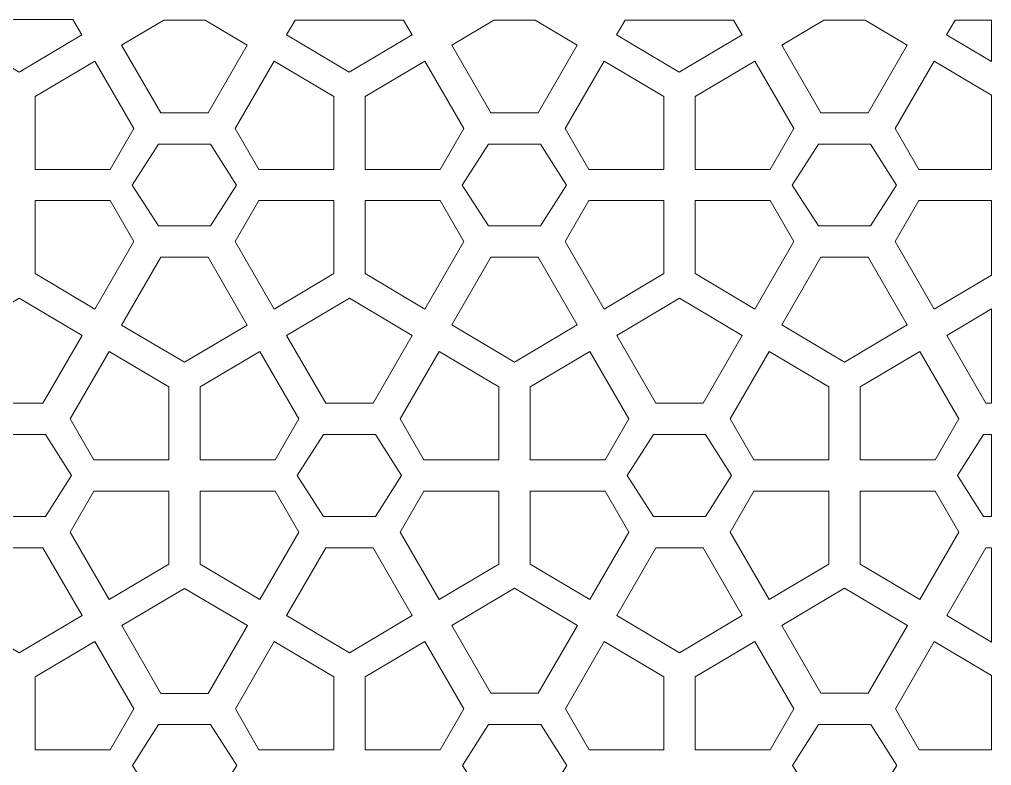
# Model space of a CAD drawing. Header units: centimetres. Extents: x -86 to 86, y -100 to 100.
# Drawn here: x 39.69 to 86.29, y 64.23 to 100.01 of the extents above; entities that cross this region are included whole.
import ezdxf

# ---------------------------------------------------------------- set-up
doc = ezdxf.new("R2010")
doc.units = ezdxf.units.CM
doc.header["$MEASUREMENT"] = 0
doc.layers.add('layer 1', color=7, linetype='Continuous')

msp = doc.modelspace()

# ---------------------------------------------------------------- linework, layer by layer
at = {"layer": 'layer 1', "color": 177, "lineweight": 9}
for points, knots in [([(37.09364, 100.01379), (37.09364, 100.01379), (36.66324, 99.26831), (36.66324, 99.26831), (36.66324, 99.26831), (36.66324, 99.26831), (39.67321, 97.48174), (39.67321, 97.48174), (39.67321, 97.48174), (39.67321, 97.48174), (42.68307, 99.26825), (42.68307, 99.26825), (42.68307, 99.26825), (42.68307, 99.26825), (42.25262, 100.01378), (42.25262, 100.01378), (42.25262, 100.01378), (42.25262, 100.01378), (37.09364, 100.01379), (37.09364, 100.01379)], [0, 0, 0, 0, 0.16666667, 0.16666667, 0.16666667, 0.16666667, 0.33333333, 0.33333333, 0.33333333, 0.33333333, 0.5, 0.5, 0.5, 0.5, 0.66666667, 0.66666667, 0.66666667, 0.66666667, 1, 1, 1, 1]), ([(46.6095, 99.98622), (46.6095, 99.98622), (44.58602, 98.78517), (44.58602, 98.78517), (44.58602, 98.78517), (44.58602, 98.78517), (46.46193, 95.53594), (46.46193, 95.53594), (46.46193, 95.53594), (46.46193, 95.53594), (48.73007, 95.53594), (48.73007, 95.53594), (48.73007, 95.53594), (48.73007, 95.53594), (50.60605, 98.78524), (50.60605, 98.78524), (50.60605, 98.78524), (50.60605, 98.78524), (48.58265, 99.98622), (48.58265, 99.98622), (48.58265, 99.98622), (48.58265, 99.98622), (46.6095, 99.98622), (46.6095, 99.98622)], [0, 0, 0, 0, 0.14285714, 0.14285714, 0.14285714, 0.14285714, 0.28571429, 0.28571429, 0.28571429, 0.28571429, 0.42857143, 0.42857143, 0.42857143, 0.42857143, 0.57142857, 0.57142857, 0.57142857, 0.57142857, 0.71428571, 0.71428571, 0.71428571, 0.71428571, 1, 1, 1, 1]), ([(52.90398, 99.98622), (52.90398, 99.98622), (52.48964, 99.26857), (52.48964, 99.26857), (52.48964, 99.26857), (52.48964, 99.26857), (55.49961, 97.482), (55.49961, 97.482), (55.49961, 97.482), (55.49961, 97.482), (58.50947, 99.26851), (58.50947, 99.26851), (58.50947, 99.26851), (58.50947, 99.26851), (58.09507, 99.98622), (58.09507, 99.98622), (58.09507, 99.98622), (58.09507, 99.98622), (52.90398, 99.98622), (52.90398, 99.98622)], [0, 0, 0, 0, 0.16666667, 0.16666667, 0.16666667, 0.16666667, 0.33333333, 0.33333333, 0.33333333, 0.33333333, 0.5, 0.5, 0.5, 0.5, 0.66666667, 0.66666667, 0.66666667, 0.66666667, 1, 1, 1, 1]), ([(62.42956, 99.98622), (62.42956, 99.98622), (60.40647, 98.78538), (60.40647, 98.78538), (60.40647, 98.78538), (60.40647, 98.78538), (62.28238, 95.53615), (62.28238, 95.53615), (62.28238, 95.53615), (62.28238, 95.53615), (64.55052, 95.53615), (64.55052, 95.53615), (64.55052, 95.53615), (64.55052, 95.53615), (66.4265, 98.78545), (66.4265, 98.78545), (66.4265, 98.78545), (66.4265, 98.78545), (64.40346, 99.98622), (64.40346, 99.98622), (64.40346, 99.98622), (64.40346, 99.98622), (62.42956, 99.98622), (62.42956, 99.98622)], [0, 0, 0, 0, 0.14285714, 0.14285714, 0.14285714, 0.14285714, 0.28571429, 0.28571429, 0.28571429, 0.28571429, 0.42857143, 0.42857143, 0.42857143, 0.42857143, 0.57142857, 0.57142857, 0.57142857, 0.57142857, 0.71428571, 0.71428571, 0.71428571, 0.71428571, 1, 1, 1, 1]), ([(68.72429, 99.98622), (68.72429, 99.98622), (68.31009, 99.26878), (68.31009, 99.26878), (68.31009, 99.26878), (68.31009, 99.26878), (71.32006, 97.48221), (71.32006, 97.48221), (71.32006, 97.48221), (71.32006, 97.48221), (74.32992, 99.26872), (74.32992, 99.26872), (74.32992, 99.26872), (74.32992, 99.26872), (73.91565, 99.98622), (73.91565, 99.98622), (73.91565, 99.98622), (73.91565, 99.98622), (68.72429, 99.98622), (68.72429, 99.98622)], [0, 0, 0, 0, 0.16666667, 0.16666667, 0.16666667, 0.16666667, 0.33333333, 0.33333333, 0.33333333, 0.33333333, 0.5, 0.5, 0.5, 0.5, 0.66666667, 0.66666667, 0.66666667, 0.66666667, 1, 1, 1, 1]), ([(78.24971, 99.98622), (78.24971, 99.98622), (76.22698, 98.7856), (76.22698, 98.7856), (76.22698, 98.7856), (76.22698, 98.7856), (78.10289, 95.53637), (78.10289, 95.53637), (78.10289, 95.53637), (78.10289, 95.53637), (80.37103, 95.53637), (80.37103, 95.53637), (80.37103, 95.53637), (80.37103, 95.53637), (82.24701, 98.78567), (82.24701, 98.78567), (82.24701, 98.78567), (82.24701, 98.78567), (80.22434, 99.98622), (80.22434, 99.98622), (80.22434, 99.98622), (80.22434, 99.98622), (78.24971, 99.98622), (78.24971, 99.98622)], [0, 0, 0, 0, 0.14285714, 0.14285714, 0.14285714, 0.14285714, 0.28571429, 0.28571429, 0.28571429, 0.28571429, 0.42857143, 0.42857143, 0.42857143, 0.42857143, 0.57142857, 0.57142857, 0.57142857, 0.57142857, 0.71428571, 0.71428571, 0.71428571, 0.71428571, 1, 1, 1, 1]), ([(84.54469, 99.98622), (84.54469, 99.98622), (84.1306, 99.269), (84.1306, 99.269), (84.1306, 99.269), (84.1306, 99.269), (86.28396, 97.98857), (86.28396, 97.98857), (86.28396, 97.98857), (86.28396, 97.98857), (86.28396, 99.98622), (86.28396, 99.98622), (86.28396, 99.98622), (86.28396, 99.98622), (84.54469, 99.98622), (84.54469, 99.98622)], [0, 0, 0, 0, 0.2, 0.2, 0.2, 0.2, 0.4, 0.4, 0.4, 0.4, 0.6, 0.6, 0.6, 0.6, 1, 1, 1, 1]), ([(40.43577, 92.82172), (40.43577, 92.82172), (40.43576, 96.32176), (40.43576, 96.32176), (40.43576, 96.32176), (40.43576, 96.32176), (43.29603, 98.01951), (43.29603, 98.01951), (43.29603, 98.01951), (43.29603, 98.01951), (45.163, 94.78585), (45.163, 94.78585), (45.163, 94.78585), (45.163, 94.78585), (44.02898, 92.82172), (44.02898, 92.82172), (44.02898, 92.82172), (44.02898, 92.82172), (40.43577, 92.82172), (40.43577, 92.82172)], [0, 0, 0, 0, 0.16666667, 0.16666667, 0.16666667, 0.16666667, 0.33333333, 0.33333333, 0.33333333, 0.33333333, 0.5, 0.5, 0.5, 0.5, 0.66666667, 0.66666667, 0.66666667, 0.66666667, 1, 1, 1, 1]), ([(54.75634, 92.82172), (54.75634, 92.82172), (54.75636, 96.32178), (54.75636, 96.32178), (54.75636, 96.32178), (54.75636, 96.32178), (51.89603, 98.01954), (51.89603, 98.01954), (51.89603, 98.01954), (51.89603, 98.01954), (50.02907, 94.7859), (50.02907, 94.7859), (50.02907, 94.7859), (50.02907, 94.7859), (51.16308, 92.82172), (51.16308, 92.82172), (51.16308, 92.82172), (51.16308, 92.82172), (54.75634, 92.82172), (54.75634, 92.82172)], [0, 0, 0, 0, 0.16666667, 0.16666667, 0.16666667, 0.16666667, 0.33333333, 0.33333333, 0.33333333, 0.33333333, 0.5, 0.5, 0.5, 0.5, 0.66666667, 0.66666667, 0.66666667, 0.66666667, 1, 1, 1, 1]), ([(56.25622, 92.82193), (56.25622, 92.82193), (56.25621, 96.32197), (56.25621, 96.32197), (56.25621, 96.32197), (56.25621, 96.32197), (59.11648, 98.01972), (59.11648, 98.01972), (59.11648, 98.01972), (59.11648, 98.01972), (60.98345, 94.78606), (60.98345, 94.78606), (60.98345, 94.78606), (60.98345, 94.78606), (59.84943, 92.82193), (59.84943, 92.82193), (59.84943, 92.82193), (59.84943, 92.82193), (56.25622, 92.82193), (56.25622, 92.82193)], [0, 0, 0, 0, 0.16666667, 0.16666667, 0.16666667, 0.16666667, 0.33333333, 0.33333333, 0.33333333, 0.33333333, 0.5, 0.5, 0.5, 0.5, 0.66666667, 0.66666667, 0.66666667, 0.66666667, 1, 1, 1, 1]), ([(70.57679, 92.82193), (70.57679, 92.82193), (70.57681, 96.32199), (70.57681, 96.32199), (70.57681, 96.32199), (70.57681, 96.32199), (67.71648, 98.01975), (67.71648, 98.01975), (67.71648, 98.01975), (67.71648, 98.01975), (65.84952, 94.78611), (65.84952, 94.78611), (65.84952, 94.78611), (65.84952, 94.78611), (66.98353, 92.82193), (66.98353, 92.82193), (66.98353, 92.82193), (66.98353, 92.82193), (70.57679, 92.82193), (70.57679, 92.82193)], [0, 0, 0, 0, 0.16666667, 0.16666667, 0.16666667, 0.16666667, 0.33333333, 0.33333333, 0.33333333, 0.33333333, 0.5, 0.5, 0.5, 0.5, 0.66666667, 0.66666667, 0.66666667, 0.66666667, 1, 1, 1, 1]), ([(72.07673, 92.82215), (72.07673, 92.82215), (72.07672, 96.32219), (72.07672, 96.32219), (72.07672, 96.32219), (72.07672, 96.32219), (74.93699, 98.01994), (74.93699, 98.01994), (74.93699, 98.01994), (74.93699, 98.01994), (76.80396, 94.78628), (76.80396, 94.78628), (76.80396, 94.78628), (76.80396, 94.78628), (75.66994, 92.82215), (75.66994, 92.82215), (75.66994, 92.82215), (75.66994, 92.82215), (72.07673, 92.82215), (72.07673, 92.82215)], [0, 0, 0, 0, 0.16666667, 0.16666667, 0.16666667, 0.16666667, 0.33333333, 0.33333333, 0.33333333, 0.33333333, 0.5, 0.5, 0.5, 0.5, 0.66666667, 0.66666667, 0.66666667, 0.66666667, 1, 1, 1, 1]), ([(86.28782, 96.38719), (86.28782, 96.38719), (86.28783, 92.82215), (86.28783, 92.82215), (86.28783, 92.82215), (86.28783, 92.82215), (82.80404, 92.82215), (82.80404, 92.82215), (82.80404, 92.82215), (82.80404, 92.82215), (81.67003, 94.78633), (81.67003, 94.78633), (81.67003, 94.78633), (81.67003, 94.78633), (83.53699, 98.01997), (83.53699, 98.01997), (83.53699, 98.01997), (83.53699, 98.01997), (86.28782, 96.38719), (86.28782, 96.38719)], [0, 0, 0, 0, 0.16666667, 0.16666667, 0.16666667, 0.16666667, 0.33333333, 0.33333333, 0.33333333, 0.33333333, 0.5, 0.5, 0.5, 0.5, 0.66666667, 0.66666667, 0.66666667, 0.66666667, 1, 1, 1, 1]), ([(45.09607, 92.07185), (45.09607, 92.07185), (46.34607, 94.03594), (46.34607, 94.03594), (46.34607, 94.03594), (46.34607, 94.03594), (48.84605, 94.03594), (48.84605, 94.03594), (48.84605, 94.03594), (48.84605, 94.03594), (50.09607, 92.07185), (50.09607, 92.07185), (50.09607, 92.07185), (50.09607, 92.07185), (48.84606, 90.10774), (48.84606, 90.10774), (48.84606, 90.10774), (48.84606, 90.10774), (46.34605, 90.10774), (46.34605, 90.10774), (46.34605, 90.10774), (46.34605, 90.10774), (45.09607, 92.07185), (45.09607, 92.07185)], [0, 0, 0, 0, 0.14285714, 0.14285714, 0.14285714, 0.14285714, 0.28571429, 0.28571429, 0.28571429, 0.28571429, 0.42857143, 0.42857143, 0.42857143, 0.42857143, 0.57142857, 0.57142857, 0.57142857, 0.57142857, 0.71428571, 0.71428571, 0.71428571, 0.71428571, 1, 1, 1, 1]), ([(60.91652, 92.07206), (60.91652, 92.07206), (62.16652, 94.03615), (62.16652, 94.03615), (62.16652, 94.03615), (62.16652, 94.03615), (64.6665, 94.03615), (64.6665, 94.03615), (64.6665, 94.03615), (64.6665, 94.03615), (65.91652, 92.07206), (65.91652, 92.07206), (65.91652, 92.07206), (65.91652, 92.07206), (64.66651, 90.10795), (64.66651, 90.10795), (64.66651, 90.10795), (64.66651, 90.10795), (62.1665, 90.10795), (62.1665, 90.10795), (62.1665, 90.10795), (62.1665, 90.10795), (60.91652, 92.07206), (60.91652, 92.07206)], [0, 0, 0, 0, 0.14285714, 0.14285714, 0.14285714, 0.14285714, 0.28571429, 0.28571429, 0.28571429, 0.28571429, 0.42857143, 0.42857143, 0.42857143, 0.42857143, 0.57142857, 0.57142857, 0.57142857, 0.57142857, 0.71428571, 0.71428571, 0.71428571, 0.71428571, 1, 1, 1, 1]), ([(76.73703, 92.07228), (76.73703, 92.07228), (77.98703, 94.03637), (77.98703, 94.03637), (77.98703, 94.03637), (77.98703, 94.03637), (80.48701, 94.03637), (80.48701, 94.03637), (80.48701, 94.03637), (80.48701, 94.03637), (81.73703, 92.07228), (81.73703, 92.07228), (81.73703, 92.07228), (81.73703, 92.07228), (80.48702, 90.10817), (80.48702, 90.10817), (80.48702, 90.10817), (80.48702, 90.10817), (77.98701, 90.10817), (77.98701, 90.10817), (77.98701, 90.10817), (77.98701, 90.10817), (76.73703, 92.07228), (76.73703, 92.07228)], [0, 0, 0, 0, 0.14285714, 0.14285714, 0.14285714, 0.14285714, 0.28571429, 0.28571429, 0.28571429, 0.28571429, 0.42857143, 0.42857143, 0.42857143, 0.42857143, 0.57142857, 0.57142857, 0.57142857, 0.57142857, 0.71428571, 0.71428571, 0.71428571, 0.71428571, 1, 1, 1, 1]), ([(43.29612, 86.12405), (43.29612, 86.12405), (40.4358, 87.82178), (40.4358, 87.82178), (40.4358, 87.82178), (40.4358, 87.82178), (40.4358, 91.32173), (40.4358, 91.32173), (40.4358, 91.32173), (40.4358, 91.32173), (44.02914, 91.32172), (44.02914, 91.32172), (44.02914, 91.32172), (44.02914, 91.32172), (45.16306, 89.35768), (45.16306, 89.35768), (45.16306, 89.35768), (45.16306, 89.35768), (43.29612, 86.12405), (43.29612, 86.12405)], [0, 0, 0, 0, 0.16666667, 0.16666667, 0.16666667, 0.16666667, 0.33333333, 0.33333333, 0.33333333, 0.33333333, 0.5, 0.5, 0.5, 0.5, 0.66666667, 0.66666667, 0.66666667, 0.66666667, 1, 1, 1, 1]), ([(51.89594, 86.12398), (51.89594, 86.12398), (54.75632, 87.82176), (54.75632, 87.82176), (54.75632, 87.82176), (54.75632, 87.82176), (54.75632, 91.32172), (54.75632, 91.32172), (54.75632, 91.32172), (54.75632, 91.32172), (51.16294, 91.32172), (51.16294, 91.32172), (51.16294, 91.32172), (51.16294, 91.32172), (50.02898, 89.35761), (50.02898, 89.35761), (50.02898, 89.35761), (50.02898, 89.35761), (51.89594, 86.12398), (51.89594, 86.12398)], [0, 0, 0, 0, 0.16666667, 0.16666667, 0.16666667, 0.16666667, 0.33333333, 0.33333333, 0.33333333, 0.33333333, 0.5, 0.5, 0.5, 0.5, 0.66666667, 0.66666667, 0.66666667, 0.66666667, 1, 1, 1, 1]), ([(59.11657, 86.12426), (59.11657, 86.12426), (56.25625, 87.82199), (56.25625, 87.82199), (56.25625, 87.82199), (56.25625, 87.82199), (56.25625, 91.32194), (56.25625, 91.32194), (56.25625, 91.32194), (56.25625, 91.32194), (59.84959, 91.32193), (59.84959, 91.32193), (59.84959, 91.32193), (59.84959, 91.32193), (60.98351, 89.35789), (60.98351, 89.35789), (60.98351, 89.35789), (60.98351, 89.35789), (59.11657, 86.12426), (59.11657, 86.12426)], [0, 0, 0, 0, 0.16666667, 0.16666667, 0.16666667, 0.16666667, 0.33333333, 0.33333333, 0.33333333, 0.33333333, 0.5, 0.5, 0.5, 0.5, 0.66666667, 0.66666667, 0.66666667, 0.66666667, 1, 1, 1, 1]), ([(67.71639, 86.12419), (67.71639, 86.12419), (70.57677, 87.82197), (70.57677, 87.82197), (70.57677, 87.82197), (70.57677, 87.82197), (70.57677, 91.32193), (70.57677, 91.32193), (70.57677, 91.32193), (70.57677, 91.32193), (66.98339, 91.32193), (66.98339, 91.32193), (66.98339, 91.32193), (66.98339, 91.32193), (65.84943, 89.35782), (65.84943, 89.35782), (65.84943, 89.35782), (65.84943, 89.35782), (67.71639, 86.12419), (67.71639, 86.12419)], [0, 0, 0, 0, 0.16666667, 0.16666667, 0.16666667, 0.16666667, 0.33333333, 0.33333333, 0.33333333, 0.33333333, 0.5, 0.5, 0.5, 0.5, 0.66666667, 0.66666667, 0.66666667, 0.66666667, 1, 1, 1, 1]), ([(74.93708, 86.12448), (74.93708, 86.12448), (72.07676, 87.82221), (72.07676, 87.82221), (72.07676, 87.82221), (72.07676, 87.82221), (72.07676, 91.32216), (72.07676, 91.32216), (72.07676, 91.32216), (72.07676, 91.32216), (75.6701, 91.32215), (75.6701, 91.32215), (75.6701, 91.32215), (75.6701, 91.32215), (76.80402, 89.35811), (76.80402, 89.35811), (76.80402, 89.35811), (76.80402, 89.35811), (74.93708, 86.12448), (74.93708, 86.12448)], [0, 0, 0, 0, 0.16666667, 0.16666667, 0.16666667, 0.16666667, 0.33333333, 0.33333333, 0.33333333, 0.33333333, 0.5, 0.5, 0.5, 0.5, 0.66666667, 0.66666667, 0.66666667, 0.66666667, 1, 1, 1, 1]), ([(86.28396, 91.32215), (86.28396, 91.32215), (86.28396, 87.75495), (86.28396, 87.75495), (86.28396, 87.75495), (86.28396, 87.75495), (83.5369, 86.12441), (83.5369, 86.12441), (83.5369, 86.12441), (83.5369, 86.12441), (81.66994, 89.35804), (81.66994, 89.35804), (81.66994, 89.35804), (81.66994, 89.35804), (82.8039, 91.32215), (82.8039, 91.32215), (82.8039, 91.32215), (82.8039, 91.32215), (86.28396, 91.32215), (86.28396, 91.32215)], [0, 0, 0, 0, 0.16666667, 0.16666667, 0.16666667, 0.16666667, 0.33333333, 0.33333333, 0.33333333, 0.33333333, 0.5, 0.5, 0.5, 0.5, 0.66666667, 0.66666667, 0.66666667, 0.66666667, 1, 1, 1, 1]), ([(44.58611, 85.35839), (44.58611, 85.35839), (47.59608, 83.57182), (47.59608, 83.57182), (47.59608, 83.57182), (47.59608, 83.57182), (50.60594, 85.35833), (50.60594, 85.35833), (50.60594, 85.35833), (50.60594, 85.35833), (48.72989, 88.60773), (48.72989, 88.60773), (48.72989, 88.60773), (48.72989, 88.60773), (46.46212, 88.60774), (46.46212, 88.60774), (46.46212, 88.60774), (46.46212, 88.60774), (44.58611, 85.35839), (44.58611, 85.35839)], [0, 0, 0, 0, 0.16666667, 0.16666667, 0.16666667, 0.16666667, 0.33333333, 0.33333333, 0.33333333, 0.33333333, 0.5, 0.5, 0.5, 0.5, 0.66666667, 0.66666667, 0.66666667, 0.66666667, 1, 1, 1, 1]), ([(60.40656, 85.3586), (60.40656, 85.3586), (63.41653, 83.57203), (63.41653, 83.57203), (63.41653, 83.57203), (63.41653, 83.57203), (66.42639, 85.35854), (66.42639, 85.35854), (66.42639, 85.35854), (66.42639, 85.35854), (64.55034, 88.60794), (64.55034, 88.60794), (64.55034, 88.60794), (64.55034, 88.60794), (62.28257, 88.60795), (62.28257, 88.60795), (62.28257, 88.60795), (62.28257, 88.60795), (60.40656, 85.3586), (60.40656, 85.3586)], [0, 0, 0, 0, 0.16666667, 0.16666667, 0.16666667, 0.16666667, 0.33333333, 0.33333333, 0.33333333, 0.33333333, 0.5, 0.5, 0.5, 0.5, 0.66666667, 0.66666667, 0.66666667, 0.66666667, 1, 1, 1, 1]), ([(76.22707, 85.35882), (76.22707, 85.35882), (79.23704, 83.57225), (79.23704, 83.57225), (79.23704, 83.57225), (79.23704, 83.57225), (82.2469, 85.35876), (82.2469, 85.35876), (82.2469, 85.35876), (82.2469, 85.35876), (80.37085, 88.60816), (80.37085, 88.60816), (80.37085, 88.60816), (80.37085, 88.60816), (78.10308, 88.60817), (78.10308, 88.60817), (78.10308, 88.60817), (78.10308, 88.60817), (76.22707, 85.35882), (76.22707, 85.35882)], [0, 0, 0, 0, 0.16666667, 0.16666667, 0.16666667, 0.16666667, 0.33333333, 0.33333333, 0.33333333, 0.33333333, 0.5, 0.5, 0.5, 0.5, 0.66666667, 0.66666667, 0.66666667, 0.66666667, 1, 1, 1, 1]), ([(42.69008, 84.85205), (42.69008, 84.85205), (39.68011, 86.63863), (39.68011, 86.63863), (39.68011, 86.63863), (39.68011, 86.63863), (36.67005, 84.85198), (36.67005, 84.85198), (36.67005, 84.85198), (36.67005, 84.85198), (38.54596, 81.60275), (38.54596, 81.60275), (38.54596, 81.60275), (38.54596, 81.60275), (40.8141, 81.60275), (40.8141, 81.60275), (40.8141, 81.60275), (40.8141, 81.60275), (42.69008, 84.85205), (42.69008, 84.85205)], [0, 0, 0, 0, 0.16666667, 0.16666667, 0.16666667, 0.16666667, 0.33333333, 0.33333333, 0.33333333, 0.33333333, 0.5, 0.5, 0.5, 0.5, 0.66666667, 0.66666667, 0.66666667, 0.66666667, 1, 1, 1, 1]), ([(58.51648, 84.85231), (58.51648, 84.85231), (55.50651, 86.63889), (55.50651, 86.63889), (55.50651, 86.63889), (55.50651, 86.63889), (52.49645, 84.85224), (52.49645, 84.85224), (52.49645, 84.85224), (52.49645, 84.85224), (54.37236, 81.60301), (54.37236, 81.60301), (54.37236, 81.60301), (54.37236, 81.60301), (56.6405, 81.60301), (56.6405, 81.60301), (56.6405, 81.60301), (56.6405, 81.60301), (58.51648, 84.85231), (58.51648, 84.85231)], [0, 0, 0, 0, 0.16666667, 0.16666667, 0.16666667, 0.16666667, 0.33333333, 0.33333333, 0.33333333, 0.33333333, 0.5, 0.5, 0.5, 0.5, 0.66666667, 0.66666667, 0.66666667, 0.66666667, 1, 1, 1, 1]), ([(74.33693, 84.85252), (74.33693, 84.85252), (71.32696, 86.6391), (71.32696, 86.6391), (71.32696, 86.6391), (71.32696, 86.6391), (68.3169, 84.85245), (68.3169, 84.85245), (68.3169, 84.85245), (68.3169, 84.85245), (70.19281, 81.60322), (70.19281, 81.60322), (70.19281, 81.60322), (70.19281, 81.60322), (72.46095, 81.60322), (72.46095, 81.60322), (72.46095, 81.60322), (72.46095, 81.60322), (74.33693, 84.85252), (74.33693, 84.85252)], [0, 0, 0, 0, 0.16666667, 0.16666667, 0.16666667, 0.16666667, 0.33333333, 0.33333333, 0.33333333, 0.33333333, 0.5, 0.5, 0.5, 0.5, 0.66666667, 0.66666667, 0.66666667, 0.66666667, 1, 1, 1, 1]), ([(86.28396, 86.12902), (86.28396, 86.12902), (84.13741, 84.85267), (84.13741, 84.85267), (84.13741, 84.85267), (84.13741, 84.85267), (86.01332, 81.60344), (86.01332, 81.60344), (86.01332, 81.60344), (86.01332, 81.60344), (86.28396, 81.60344), (86.28396, 81.60344), (86.28396, 81.60344), (86.28396, 81.60344), (86.28396, 86.12902), (86.28396, 86.12902)], [0, 0, 0, 0, 0.2, 0.2, 0.2, 0.2, 0.4, 0.4, 0.4, 0.4, 0.6, 0.6, 0.6, 0.6, 1, 1, 1, 1]), ([(46.84037, 78.88853), (46.84037, 78.88853), (46.84039, 82.38859), (46.84039, 82.38859), (46.84039, 82.38859), (46.84039, 82.38859), (43.98006, 84.08635), (43.98006, 84.08635), (43.98006, 84.08635), (43.98006, 84.08635), (42.1131, 80.85271), (42.1131, 80.85271), (42.1131, 80.85271), (42.1131, 80.85271), (43.24711, 78.88853), (43.24711, 78.88853), (43.24711, 78.88853), (43.24711, 78.88853), (46.84037, 78.88853), (46.84037, 78.88853)], [0, 0, 0, 0, 0.16666667, 0.16666667, 0.16666667, 0.16666667, 0.33333333, 0.33333333, 0.33333333, 0.33333333, 0.5, 0.5, 0.5, 0.5, 0.66666667, 0.66666667, 0.66666667, 0.66666667, 1, 1, 1, 1]), ([(48.3462, 78.88879), (48.3462, 78.88879), (48.34619, 82.38883), (48.34619, 82.38883), (48.34619, 82.38883), (48.34619, 82.38883), (51.20646, 84.08658), (51.20646, 84.08658), (51.20646, 84.08658), (51.20646, 84.08658), (53.07343, 80.85292), (53.07343, 80.85292), (53.07343, 80.85292), (53.07343, 80.85292), (51.93941, 78.88879), (51.93941, 78.88879), (51.93941, 78.88879), (51.93941, 78.88879), (48.3462, 78.88879), (48.3462, 78.88879)], [0, 0, 0, 0, 0.16666667, 0.16666667, 0.16666667, 0.16666667, 0.33333333, 0.33333333, 0.33333333, 0.33333333, 0.5, 0.5, 0.5, 0.5, 0.66666667, 0.66666667, 0.66666667, 0.66666667, 1, 1, 1, 1]), ([(62.66677, 78.88879), (62.66677, 78.88879), (62.66679, 82.38885), (62.66679, 82.38885), (62.66679, 82.38885), (62.66679, 82.38885), (59.80646, 84.08661), (59.80646, 84.08661), (59.80646, 84.08661), (59.80646, 84.08661), (57.9395, 80.85297), (57.9395, 80.85297), (57.9395, 80.85297), (57.9395, 80.85297), (59.07351, 78.88879), (59.07351, 78.88879), (59.07351, 78.88879), (59.07351, 78.88879), (62.66677, 78.88879), (62.66677, 78.88879)], [0, 0, 0, 0, 0.16666667, 0.16666667, 0.16666667, 0.16666667, 0.33333333, 0.33333333, 0.33333333, 0.33333333, 0.5, 0.5, 0.5, 0.5, 0.66666667, 0.66666667, 0.66666667, 0.66666667, 1, 1, 1, 1]), ([(64.16665, 78.889), (64.16665, 78.889), (64.16664, 82.38904), (64.16664, 82.38904), (64.16664, 82.38904), (64.16664, 82.38904), (67.02691, 84.08679), (67.02691, 84.08679), (67.02691, 84.08679), (67.02691, 84.08679), (68.89388, 80.85313), (68.89388, 80.85313), (68.89388, 80.85313), (68.89388, 80.85313), (67.75986, 78.889), (67.75986, 78.889), (67.75986, 78.889), (67.75986, 78.889), (64.16665, 78.889), (64.16665, 78.889)], [0, 0, 0, 0, 0.16666667, 0.16666667, 0.16666667, 0.16666667, 0.33333333, 0.33333333, 0.33333333, 0.33333333, 0.5, 0.5, 0.5, 0.5, 0.66666667, 0.66666667, 0.66666667, 0.66666667, 1, 1, 1, 1]), ([(78.48722, 78.889), (78.48722, 78.889), (78.48724, 82.38906), (78.48724, 82.38906), (78.48724, 82.38906), (78.48724, 82.38906), (75.62691, 84.08682), (75.62691, 84.08682), (75.62691, 84.08682), (75.62691, 84.08682), (73.75995, 80.85318), (73.75995, 80.85318), (73.75995, 80.85318), (73.75995, 80.85318), (74.89396, 78.889), (74.89396, 78.889), (74.89396, 78.889), (74.89396, 78.889), (78.48722, 78.889), (78.48722, 78.889)], [0, 0, 0, 0, 0.16666667, 0.16666667, 0.16666667, 0.16666667, 0.33333333, 0.33333333, 0.33333333, 0.33333333, 0.5, 0.5, 0.5, 0.5, 0.66666667, 0.66666667, 0.66666667, 0.66666667, 1, 1, 1, 1]), ([(79.98716, 78.88922), (79.98716, 78.88922), (79.98715, 82.38926), (79.98715, 82.38926), (79.98715, 82.38926), (79.98715, 82.38926), (82.84742, 84.08701), (82.84742, 84.08701), (82.84742, 84.08701), (82.84742, 84.08701), (84.71439, 80.85335), (84.71439, 80.85335), (84.71439, 80.85335), (84.71439, 80.85335), (83.58037, 78.88922), (83.58037, 78.88922), (83.58037, 78.88922), (83.58037, 78.88922), (79.98716, 78.88922), (79.98716, 78.88922)], [0, 0, 0, 0, 0.16666667, 0.16666667, 0.16666667, 0.16666667, 0.33333333, 0.33333333, 0.33333333, 0.33333333, 0.5, 0.5, 0.5, 0.5, 0.66666667, 0.66666667, 0.66666667, 0.66666667, 1, 1, 1, 1]), ([(37.1801, 78.13866), (37.1801, 78.13866), (38.4301, 80.10275), (38.4301, 80.10275), (38.4301, 80.10275), (38.4301, 80.10275), (40.93008, 80.10275), (40.93008, 80.10275), (40.93008, 80.10275), (40.93008, 80.10275), (42.1801, 78.13866), (42.1801, 78.13866), (42.1801, 78.13866), (42.1801, 78.13866), (40.93009, 76.17455), (40.93009, 76.17455), (40.93009, 76.17455), (40.93009, 76.17455), (38.43008, 76.17455), (38.43008, 76.17455), (38.43008, 76.17455), (38.43008, 76.17455), (37.1801, 78.13866), (37.1801, 78.13866)], [0, 0, 0, 0, 0.14285714, 0.14285714, 0.14285714, 0.14285714, 0.28571429, 0.28571429, 0.28571429, 0.28571429, 0.42857143, 0.42857143, 0.42857143, 0.42857143, 0.57142857, 0.57142857, 0.57142857, 0.57142857, 0.71428571, 0.71428571, 0.71428571, 0.71428571, 1, 1, 1, 1]), ([(53.0065, 78.13892), (53.0065, 78.13892), (54.2565, 80.10301), (54.2565, 80.10301), (54.2565, 80.10301), (54.2565, 80.10301), (56.75648, 80.10301), (56.75648, 80.10301), (56.75648, 80.10301), (56.75648, 80.10301), (58.0065, 78.13892), (58.0065, 78.13892), (58.0065, 78.13892), (58.0065, 78.13892), (56.75649, 76.17481), (56.75649, 76.17481), (56.75649, 76.17481), (56.75649, 76.17481), (54.25648, 76.17481), (54.25648, 76.17481), (54.25648, 76.17481), (54.25648, 76.17481), (53.0065, 78.13892), (53.0065, 78.13892)], [0, 0, 0, 0, 0.14285714, 0.14285714, 0.14285714, 0.14285714, 0.28571429, 0.28571429, 0.28571429, 0.28571429, 0.42857143, 0.42857143, 0.42857143, 0.42857143, 0.57142857, 0.57142857, 0.57142857, 0.57142857, 0.71428571, 0.71428571, 0.71428571, 0.71428571, 1, 1, 1, 1]), ([(68.82695, 78.13913), (68.82695, 78.13913), (70.07695, 80.10322), (70.07695, 80.10322), (70.07695, 80.10322), (70.07695, 80.10322), (72.57693, 80.10322), (72.57693, 80.10322), (72.57693, 80.10322), (72.57693, 80.10322), (73.82695, 78.13913), (73.82695, 78.13913), (73.82695, 78.13913), (73.82695, 78.13913), (72.57694, 76.17502), (72.57694, 76.17502), (72.57694, 76.17502), (72.57694, 76.17502), (70.07693, 76.17502), (70.07693, 76.17502), (70.07693, 76.17502), (70.07693, 76.17502), (68.82695, 78.13913), (68.82695, 78.13913)], [0, 0, 0, 0, 0.14285714, 0.14285714, 0.14285714, 0.14285714, 0.28571429, 0.28571429, 0.28571429, 0.28571429, 0.42857143, 0.42857143, 0.42857143, 0.42857143, 0.57142857, 0.57142857, 0.57142857, 0.57142857, 0.71428571, 0.71428571, 0.71428571, 0.71428571, 1, 1, 1, 1]), ([(86.28396, 80.10348), (86.28396, 80.10348), (85.89746, 80.10344), (85.89746, 80.10344), (85.89746, 80.10344), (85.89746, 80.10344), (84.64746, 78.13935), (84.64746, 78.13935), (84.64746, 78.13935), (84.64746, 78.13935), (85.89744, 76.17524), (85.89744, 76.17524), (85.89744, 76.17524), (85.89744, 76.17524), (86.28396, 76.17524), (86.28396, 76.17524), (86.28396, 76.17524), (86.28396, 76.17524), (86.28396, 80.10348), (86.28396, 80.10348)], [0, 0, 0, 0, 0.16666667, 0.16666667, 0.16666667, 0.16666667, 0.33333333, 0.33333333, 0.33333333, 0.33333333, 0.5, 0.5, 0.5, 0.5, 0.66666667, 0.66666667, 0.66666667, 0.66666667, 1, 1, 1, 1]), ([(43.97997, 72.19079), (43.97997, 72.19079), (46.84035, 73.88857), (46.84035, 73.88857), (46.84035, 73.88857), (46.84035, 73.88857), (46.84035, 77.38853), (46.84035, 77.38853), (46.84035, 77.38853), (46.84035, 77.38853), (43.24697, 77.38853), (43.24697, 77.38853), (43.24697, 77.38853), (43.24697, 77.38853), (42.11301, 75.42442), (42.11301, 75.42442), (42.11301, 75.42442), (42.11301, 75.42442), (43.97997, 72.19079), (43.97997, 72.19079)], [0, 0, 0, 0, 0.16666667, 0.16666667, 0.16666667, 0.16666667, 0.33333333, 0.33333333, 0.33333333, 0.33333333, 0.5, 0.5, 0.5, 0.5, 0.66666667, 0.66666667, 0.66666667, 0.66666667, 1, 1, 1, 1]), ([(51.20655, 72.19112), (51.20655, 72.19112), (48.34623, 73.88885), (48.34623, 73.88885), (48.34623, 73.88885), (48.34623, 73.88885), (48.34623, 77.3888), (48.34623, 77.3888), (48.34623, 77.3888), (48.34623, 77.3888), (51.93957, 77.38879), (51.93957, 77.38879), (51.93957, 77.38879), (51.93957, 77.38879), (53.07349, 75.42475), (53.07349, 75.42475), (53.07349, 75.42475), (53.07349, 75.42475), (51.20655, 72.19112), (51.20655, 72.19112)], [0, 0, 0, 0, 0.16666667, 0.16666667, 0.16666667, 0.16666667, 0.33333333, 0.33333333, 0.33333333, 0.33333333, 0.5, 0.5, 0.5, 0.5, 0.66666667, 0.66666667, 0.66666667, 0.66666667, 1, 1, 1, 1]), ([(59.80637, 72.19105), (59.80637, 72.19105), (62.66675, 73.88883), (62.66675, 73.88883), (62.66675, 73.88883), (62.66675, 73.88883), (62.66675, 77.38879), (62.66675, 77.38879), (62.66675, 77.38879), (62.66675, 77.38879), (59.07337, 77.38879), (59.07337, 77.38879), (59.07337, 77.38879), (59.07337, 77.38879), (57.93941, 75.42468), (57.93941, 75.42468), (57.93941, 75.42468), (57.93941, 75.42468), (59.80637, 72.19105), (59.80637, 72.19105)], [0, 0, 0, 0, 0.16666667, 0.16666667, 0.16666667, 0.16666667, 0.33333333, 0.33333333, 0.33333333, 0.33333333, 0.5, 0.5, 0.5, 0.5, 0.66666667, 0.66666667, 0.66666667, 0.66666667, 1, 1, 1, 1]), ([(67.027, 72.19133), (67.027, 72.19133), (64.16668, 73.88906), (64.16668, 73.88906), (64.16668, 73.88906), (64.16668, 73.88906), (64.16668, 77.38901), (64.16668, 77.38901), (64.16668, 77.38901), (64.16668, 77.38901), (67.76002, 77.389), (67.76002, 77.389), (67.76002, 77.389), (67.76002, 77.389), (68.89394, 75.42496), (68.89394, 75.42496), (68.89394, 75.42496), (68.89394, 75.42496), (67.027, 72.19133), (67.027, 72.19133)], [0, 0, 0, 0, 0.16666667, 0.16666667, 0.16666667, 0.16666667, 0.33333333, 0.33333333, 0.33333333, 0.33333333, 0.5, 0.5, 0.5, 0.5, 0.66666667, 0.66666667, 0.66666667, 0.66666667, 1, 1, 1, 1]), ([(75.62682, 72.19126), (75.62682, 72.19126), (78.4872, 73.88904), (78.4872, 73.88904), (78.4872, 73.88904), (78.4872, 73.88904), (78.4872, 77.389), (78.4872, 77.389), (78.4872, 77.389), (78.4872, 77.389), (74.89382, 77.389), (74.89382, 77.389), (74.89382, 77.389), (74.89382, 77.389), (73.75986, 75.42489), (73.75986, 75.42489), (73.75986, 75.42489), (73.75986, 75.42489), (75.62682, 72.19126), (75.62682, 72.19126)], [0, 0, 0, 0, 0.16666667, 0.16666667, 0.16666667, 0.16666667, 0.33333333, 0.33333333, 0.33333333, 0.33333333, 0.5, 0.5, 0.5, 0.5, 0.66666667, 0.66666667, 0.66666667, 0.66666667, 1, 1, 1, 1]), ([(82.84751, 72.19155), (82.84751, 72.19155), (79.98719, 73.88928), (79.98719, 73.88928), (79.98719, 73.88928), (79.98719, 73.88928), (79.98719, 77.38923), (79.98719, 77.38923), (79.98719, 77.38923), (79.98719, 77.38923), (83.58053, 77.38922), (83.58053, 77.38922), (83.58053, 77.38922), (83.58053, 77.38922), (84.71445, 75.42518), (84.71445, 75.42518), (84.71445, 75.42518), (84.71445, 75.42518), (82.84751, 72.19155), (82.84751, 72.19155)], [0, 0, 0, 0, 0.16666667, 0.16666667, 0.16666667, 0.16666667, 0.33333333, 0.33333333, 0.33333333, 0.33333333, 0.5, 0.5, 0.5, 0.5, 0.66666667, 0.66666667, 0.66666667, 0.66666667, 1, 1, 1, 1]), ([(36.67014, 71.4252), (36.67014, 71.4252), (39.68011, 69.63863), (39.68011, 69.63863), (39.68011, 69.63863), (39.68011, 69.63863), (42.68997, 71.42514), (42.68997, 71.42514), (42.68997, 71.42514), (42.68997, 71.42514), (40.81392, 74.67454), (40.81392, 74.67454), (40.81392, 74.67454), (40.81392, 74.67454), (38.54615, 74.67455), (38.54615, 74.67455), (38.54615, 74.67455), (38.54615, 74.67455), (36.67014, 71.4252), (36.67014, 71.4252)], [0, 0, 0, 0, 0.16666667, 0.16666667, 0.16666667, 0.16666667, 0.33333333, 0.33333333, 0.33333333, 0.33333333, 0.5, 0.5, 0.5, 0.5, 0.66666667, 0.66666667, 0.66666667, 0.66666667, 1, 1, 1, 1]), ([(52.49654, 71.42546), (52.49654, 71.42546), (55.50651, 69.63889), (55.50651, 69.63889), (55.50651, 69.63889), (55.50651, 69.63889), (58.51637, 71.4254), (58.51637, 71.4254), (58.51637, 71.4254), (58.51637, 71.4254), (56.64032, 74.6748), (56.64032, 74.6748), (56.64032, 74.6748), (56.64032, 74.6748), (54.37255, 74.67481), (54.37255, 74.67481), (54.37255, 74.67481), (54.37255, 74.67481), (52.49654, 71.42546), (52.49654, 71.42546)], [0, 0, 0, 0, 0.16666667, 0.16666667, 0.16666667, 0.16666667, 0.33333333, 0.33333333, 0.33333333, 0.33333333, 0.5, 0.5, 0.5, 0.5, 0.66666667, 0.66666667, 0.66666667, 0.66666667, 1, 1, 1, 1]), ([(68.31699, 71.42567), (68.31699, 71.42567), (71.32696, 69.6391), (71.32696, 69.6391), (71.32696, 69.6391), (71.32696, 69.6391), (74.33682, 71.42561), (74.33682, 71.42561), (74.33682, 71.42561), (74.33682, 71.42561), (72.46077, 74.67501), (72.46077, 74.67501), (72.46077, 74.67501), (72.46077, 74.67501), (70.193, 74.67502), (70.193, 74.67502), (70.193, 74.67502), (70.193, 74.67502), (68.31699, 71.42567), (68.31699, 71.42567)], [0, 0, 0, 0, 0.16666667, 0.16666667, 0.16666667, 0.16666667, 0.33333333, 0.33333333, 0.33333333, 0.33333333, 0.5, 0.5, 0.5, 0.5, 0.66666667, 0.66666667, 0.66666667, 0.66666667, 1, 1, 1, 1]), ([(86.28396, 70.14956), (86.28396, 70.14956), (86.28784, 74.67524), (86.28784, 74.67524), (86.28784, 74.67524), (86.28784, 74.67524), (86.01351, 74.67524), (86.01351, 74.67524), (86.01351, 74.67524), (86.01351, 74.67524), (84.1375, 71.42589), (84.1375, 71.42589), (84.1375, 71.42589), (84.1375, 71.42589), (86.28783, 70.14956), (86.28783, 70.14956)], [0, 0, 0, 0, 0.2, 0.2, 0.2, 0.2, 0.4, 0.4, 0.4, 0.4, 0.6, 0.6, 0.6, 0.6, 1, 1, 1, 1]), ([(50.61295, 70.94213), (50.61295, 70.94213), (47.60298, 72.72871), (47.60298, 72.72871), (47.60298, 72.72871), (47.60298, 72.72871), (44.59292, 70.94206), (44.59292, 70.94206), (44.59292, 70.94206), (44.59292, 70.94206), (46.46883, 67.69283), (46.46883, 67.69283), (46.46883, 67.69283), (46.46883, 67.69283), (48.73697, 67.69283), (48.73697, 67.69283), (48.73697, 67.69283), (48.73697, 67.69283), (50.61295, 70.94213), (50.61295, 70.94213)], [0, 0, 0, 0, 0.16666667, 0.16666667, 0.16666667, 0.16666667, 0.33333333, 0.33333333, 0.33333333, 0.33333333, 0.5, 0.5, 0.5, 0.5, 0.66666667, 0.66666667, 0.66666667, 0.66666667, 1, 1, 1, 1]), ([(66.4334, 70.94234), (66.4334, 70.94234), (63.42343, 72.72892), (63.42343, 72.72892), (63.42343, 72.72892), (63.42343, 72.72892), (60.41337, 70.94227), (60.41337, 70.94227), (60.41337, 70.94227), (60.41337, 70.94227), (62.28928, 67.69304), (62.28928, 67.69304), (62.28928, 67.69304), (62.28928, 67.69304), (64.55742, 67.69304), (64.55742, 67.69304), (64.55742, 67.69304), (64.55742, 67.69304), (66.4334, 70.94234), (66.4334, 70.94234)], [0, 0, 0, 0, 0.16666667, 0.16666667, 0.16666667, 0.16666667, 0.33333333, 0.33333333, 0.33333333, 0.33333333, 0.5, 0.5, 0.5, 0.5, 0.66666667, 0.66666667, 0.66666667, 0.66666667, 1, 1, 1, 1]), ([(82.25391, 70.94256), (82.25391, 70.94256), (79.24394, 72.72914), (79.24394, 72.72914), (79.24394, 72.72914), (79.24394, 72.72914), (76.23388, 70.94249), (76.23388, 70.94249), (76.23388, 70.94249), (76.23388, 70.94249), (78.10979, 67.69326), (78.10979, 67.69326), (78.10979, 67.69326), (78.10979, 67.69326), (80.37793, 67.69326), (80.37793, 67.69326), (80.37793, 67.69326), (80.37793, 67.69326), (82.25391, 70.94256), (82.25391, 70.94256)], [0, 0, 0, 0, 0.16666667, 0.16666667, 0.16666667, 0.16666667, 0.33333333, 0.33333333, 0.33333333, 0.33333333, 0.5, 0.5, 0.5, 0.5, 0.66666667, 0.66666667, 0.66666667, 0.66666667, 1, 1, 1, 1]), ([(40.44267, 64.97861), (40.44267, 64.97861), (40.44266, 68.47865), (40.44266, 68.47865), (40.44266, 68.47865), (40.44266, 68.47865), (43.30293, 70.1764), (43.30293, 70.1764), (43.30293, 70.1764), (43.30293, 70.1764), (45.1699, 66.94274), (45.1699, 66.94274), (45.1699, 66.94274), (45.1699, 66.94274), (44.03588, 64.97861), (44.03588, 64.97861), (44.03588, 64.97861), (44.03588, 64.97861), (40.44267, 64.97861), (40.44267, 64.97861)], [0, 0, 0, 0, 0.16666667, 0.16666667, 0.16666667, 0.16666667, 0.33333333, 0.33333333, 0.33333333, 0.33333333, 0.5, 0.5, 0.5, 0.5, 0.66666667, 0.66666667, 0.66666667, 0.66666667, 1, 1, 1, 1]), ([(54.76324, 64.97861), (54.76324, 64.97861), (54.76326, 68.47867), (54.76326, 68.47867), (54.76326, 68.47867), (54.76326, 68.47867), (51.90293, 70.17643), (51.90293, 70.17643), (51.90293, 70.17643), (51.90293, 70.17643), (50.03597, 66.94279), (50.03597, 66.94279), (50.03597, 66.94279), (50.03597, 66.94279), (51.16998, 64.97861), (51.16998, 64.97861), (51.16998, 64.97861), (51.16998, 64.97861), (54.76324, 64.97861), (54.76324, 64.97861)], [0, 0, 0, 0, 0.16666667, 0.16666667, 0.16666667, 0.16666667, 0.33333333, 0.33333333, 0.33333333, 0.33333333, 0.5, 0.5, 0.5, 0.5, 0.66666667, 0.66666667, 0.66666667, 0.66666667, 1, 1, 1, 1]), ([(56.26312, 64.97882), (56.26312, 64.97882), (56.26311, 68.47886), (56.26311, 68.47886), (56.26311, 68.47886), (56.26311, 68.47886), (59.12338, 70.17661), (59.12338, 70.17661), (59.12338, 70.17661), (59.12338, 70.17661), (60.99035, 66.94295), (60.99035, 66.94295), (60.99035, 66.94295), (60.99035, 66.94295), (59.85633, 64.97882), (59.85633, 64.97882), (59.85633, 64.97882), (59.85633, 64.97882), (56.26312, 64.97882), (56.26312, 64.97882)], [0, 0, 0, 0, 0.16666667, 0.16666667, 0.16666667, 0.16666667, 0.33333333, 0.33333333, 0.33333333, 0.33333333, 0.5, 0.5, 0.5, 0.5, 0.66666667, 0.66666667, 0.66666667, 0.66666667, 1, 1, 1, 1]), ([(70.58369, 64.97882), (70.58369, 64.97882), (70.58371, 68.47888), (70.58371, 68.47888), (70.58371, 68.47888), (70.58371, 68.47888), (67.72338, 70.17664), (67.72338, 70.17664), (67.72338, 70.17664), (67.72338, 70.17664), (65.85642, 66.943), (65.85642, 66.943), (65.85642, 66.943), (65.85642, 66.943), (66.99043, 64.97882), (66.99043, 64.97882), (66.99043, 64.97882), (66.99043, 64.97882), (70.58369, 64.97882), (70.58369, 64.97882)], [0, 0, 0, 0, 0.16666667, 0.16666667, 0.16666667, 0.16666667, 0.33333333, 0.33333333, 0.33333333, 0.33333333, 0.5, 0.5, 0.5, 0.5, 0.66666667, 0.66666667, 0.66666667, 0.66666667, 1, 1, 1, 1]), ([(72.08363, 64.97904), (72.08363, 64.97904), (72.08362, 68.47908), (72.08362, 68.47908), (72.08362, 68.47908), (72.08362, 68.47908), (74.94389, 70.17683), (74.94389, 70.17683), (74.94389, 70.17683), (74.94389, 70.17683), (76.81086, 66.94317), (76.81086, 66.94317), (76.81086, 66.94317), (76.81086, 66.94317), (75.67684, 64.97904), (75.67684, 64.97904), (75.67684, 64.97904), (75.67684, 64.97904), (72.08363, 64.97904), (72.08363, 64.97904)], [0, 0, 0, 0, 0.16666667, 0.16666667, 0.16666667, 0.16666667, 0.33333333, 0.33333333, 0.33333333, 0.33333333, 0.5, 0.5, 0.5, 0.5, 0.66666667, 0.66666667, 0.66666667, 0.66666667, 1, 1, 1, 1]), ([(86.28396, 68.5505), (86.28396, 68.5505), (83.54389, 70.17686), (83.54389, 70.17686), (83.54389, 70.17686), (83.54389, 70.17686), (81.67693, 66.94322), (81.67693, 66.94322), (81.67693, 66.94322), (81.67693, 66.94322), (82.81094, 64.97904), (82.81094, 64.97904), (82.81094, 64.97904), (82.81094, 64.97904), (86.28396, 64.97903), (86.28396, 64.97903), (86.28396, 64.97903), (86.28396, 64.97903), (86.28396, 68.5505), (86.28396, 68.5505)], [0, 0, 0, 0, 0.16666667, 0.16666667, 0.16666667, 0.16666667, 0.33333333, 0.33333333, 0.33333333, 0.33333333, 0.5, 0.5, 0.5, 0.5, 0.66666667, 0.66666667, 0.66666667, 0.66666667, 1, 1, 1, 1]), ([(45.10297, 64.22874), (45.10297, 64.22874), (46.35297, 66.19283), (46.35297, 66.19283), (46.35297, 66.19283), (46.35297, 66.19283), (48.85295, 66.19283), (48.85295, 66.19283), (48.85295, 66.19283), (48.85295, 66.19283), (50.10297, 64.22874), (50.10297, 64.22874), (50.10297, 64.22874), (50.10297, 64.22874), (48.85296, 62.26463), (48.85296, 62.26463), (48.85296, 62.26463), (48.85296, 62.26463), (46.35295, 62.26463), (46.35295, 62.26463), (46.35295, 62.26463), (46.35295, 62.26463), (45.10297, 64.22874), (45.10297, 64.22874)], [0, 0, 0, 0, 0.14285714, 0.14285714, 0.14285714, 0.14285714, 0.28571429, 0.28571429, 0.28571429, 0.28571429, 0.42857143, 0.42857143, 0.42857143, 0.42857143, 0.57142857, 0.57142857, 0.57142857, 0.57142857, 0.71428571, 0.71428571, 0.71428571, 0.71428571, 1, 1, 1, 1]), ([(60.92342, 64.22895), (60.92342, 64.22895), (62.17342, 66.19304), (62.17342, 66.19304), (62.17342, 66.19304), (62.17342, 66.19304), (64.6734, 66.19304), (64.6734, 66.19304), (64.6734, 66.19304), (64.6734, 66.19304), (65.92342, 64.22895), (65.92342, 64.22895), (65.92342, 64.22895), (65.92342, 64.22895), (64.67341, 62.26484), (64.67341, 62.26484), (64.67341, 62.26484), (64.67341, 62.26484), (62.1734, 62.26484), (62.1734, 62.26484), (62.1734, 62.26484), (62.1734, 62.26484), (60.92342, 64.22895), (60.92342, 64.22895)], [0, 0, 0, 0, 0.14285714, 0.14285714, 0.14285714, 0.14285714, 0.28571429, 0.28571429, 0.28571429, 0.28571429, 0.42857143, 0.42857143, 0.42857143, 0.42857143, 0.57142857, 0.57142857, 0.57142857, 0.57142857, 0.71428571, 0.71428571, 0.71428571, 0.71428571, 1, 1, 1, 1]), ([(76.74393, 64.22917), (76.74393, 64.22917), (77.99393, 66.19326), (77.99393, 66.19326), (77.99393, 66.19326), (77.99393, 66.19326), (80.49391, 66.19326), (80.49391, 66.19326), (80.49391, 66.19326), (80.49391, 66.19326), (81.74393, 64.22917), (81.74393, 64.22917), (81.74393, 64.22917), (81.74393, 64.22917), (80.49392, 62.26506), (80.49392, 62.26506), (80.49392, 62.26506), (80.49392, 62.26506), (77.99391, 62.26506), (77.99391, 62.26506), (77.99391, 62.26506), (77.99391, 62.26506), (76.74393, 64.22917), (76.74393, 64.22917)], [0, 0, 0, 0, 0.14285714, 0.14285714, 0.14285714, 0.14285714, 0.28571429, 0.28571429, 0.28571429, 0.28571429, 0.42857143, 0.42857143, 0.42857143, 0.42857143, 0.57142857, 0.57142857, 0.57142857, 0.57142857, 0.71428571, 0.71428571, 0.71428571, 0.71428571, 1, 1, 1, 1])]:
    msp.add_open_spline(points, degree=3, knots=knots, dxfattribs=at)

doc.saveas('drawing.dxf')
